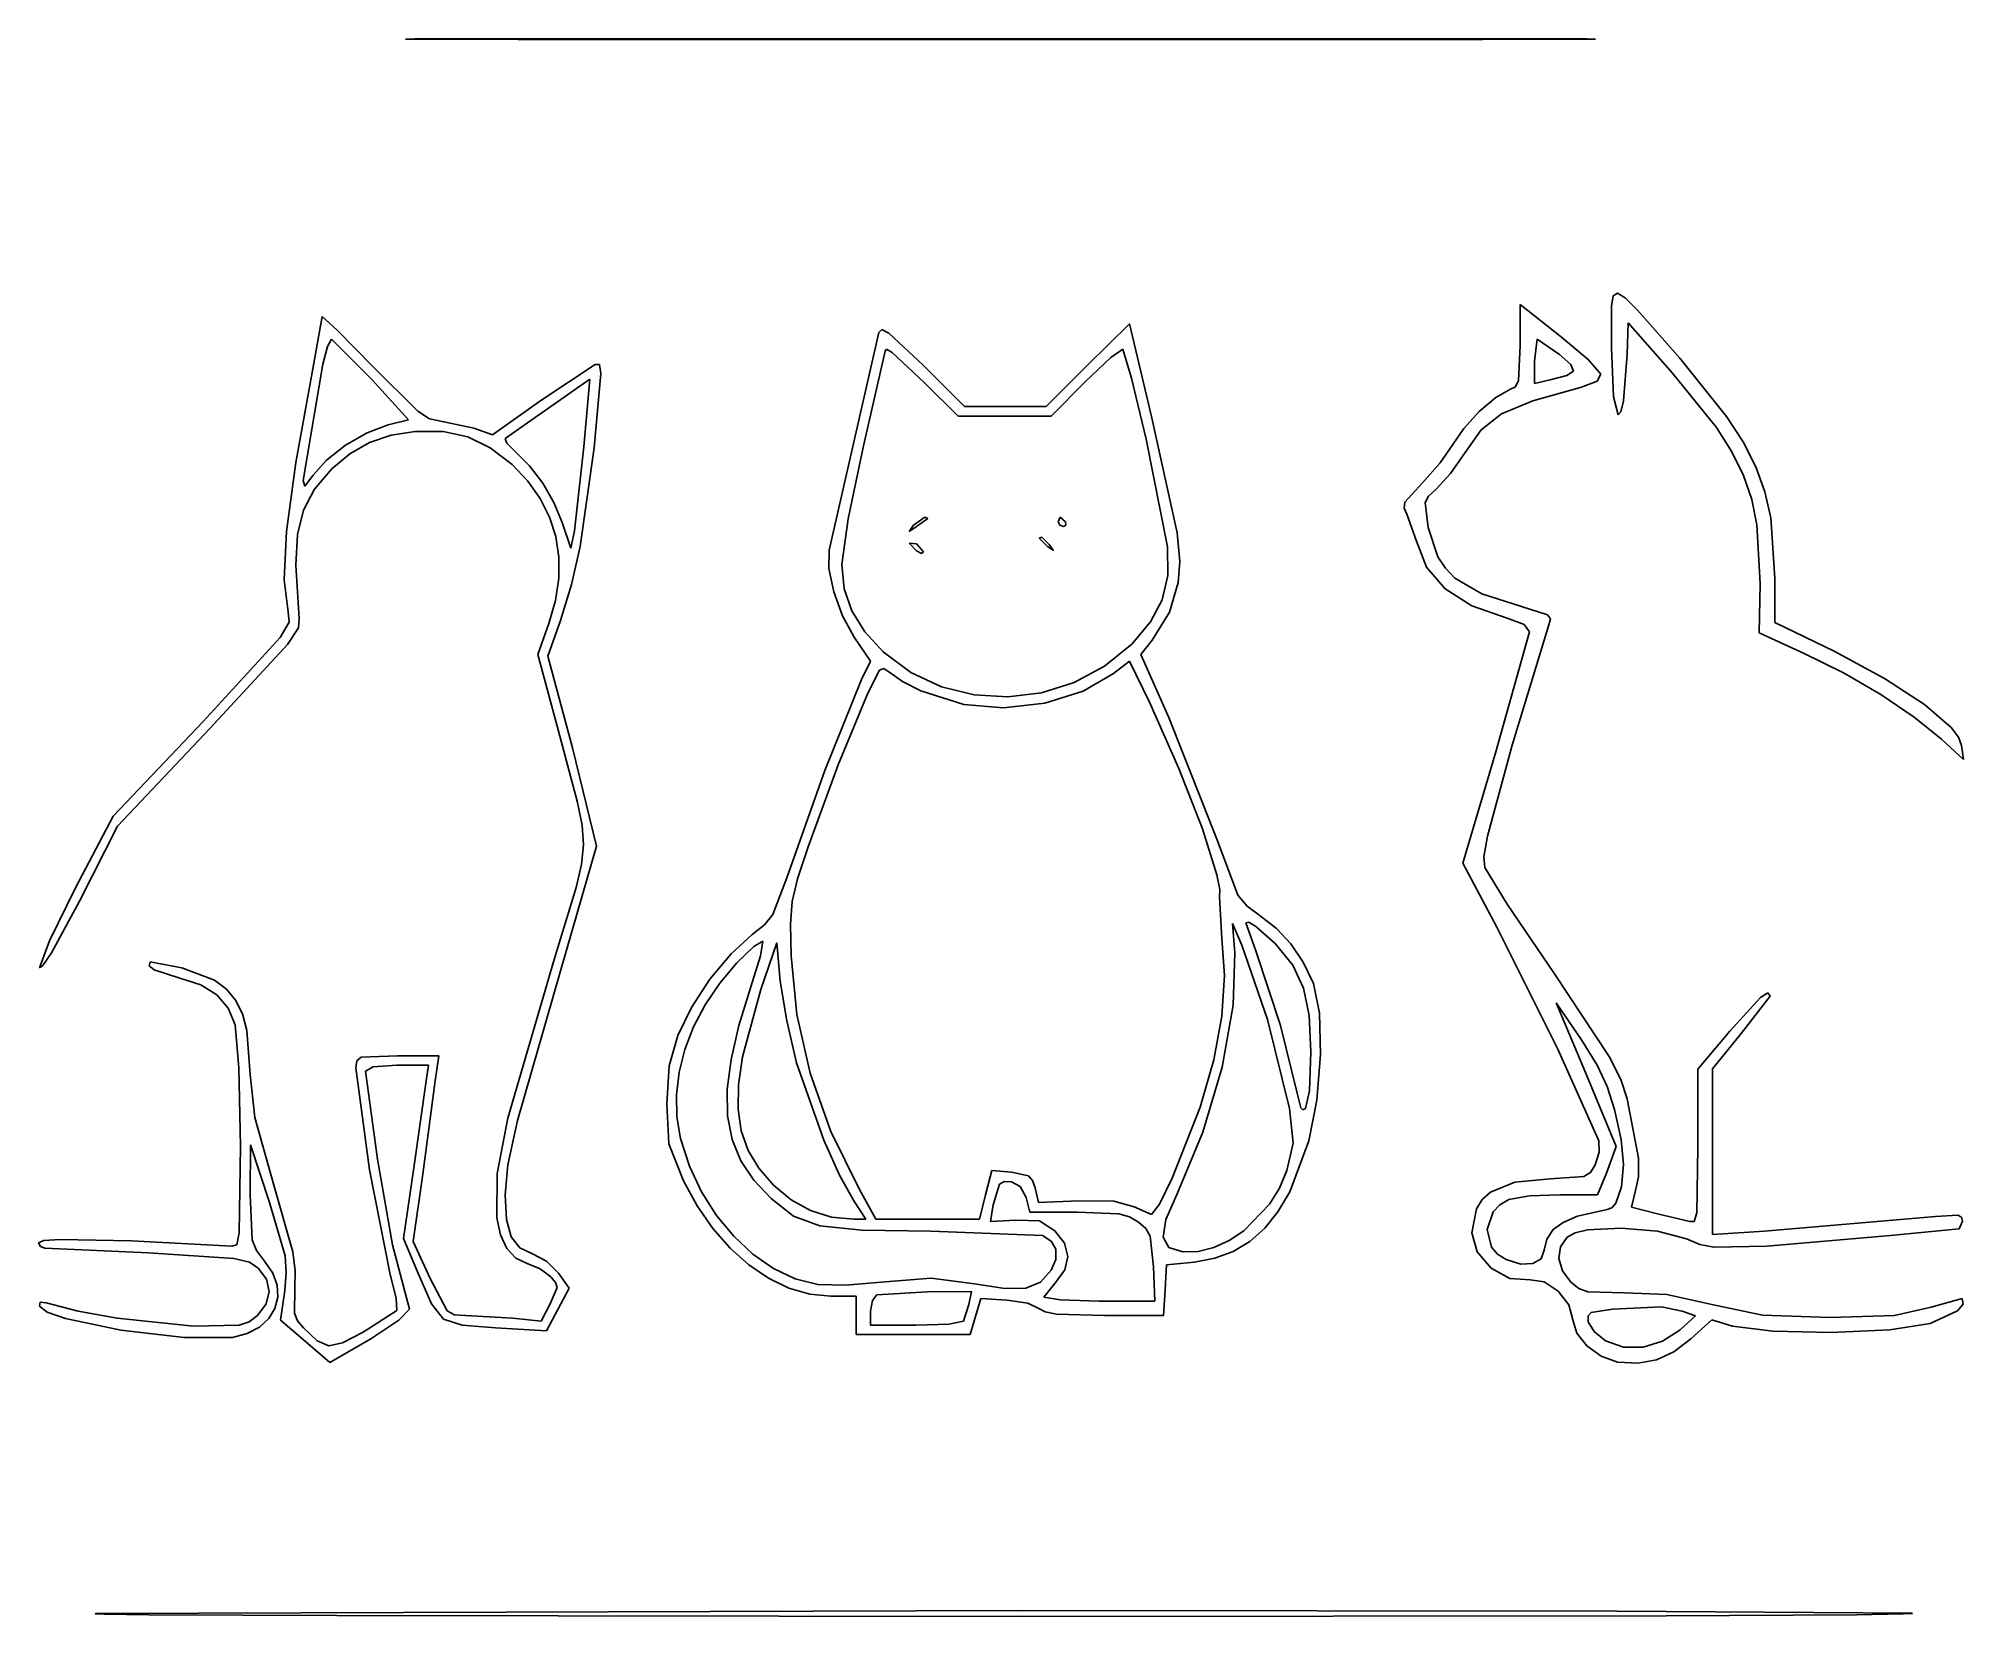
# Model space of a CAD drawing. Extents: x 0 to 106, y -66 to 21.
import ezdxf

# ---------------------------------------------------------------- set-up
doc = ezdxf.new("R2010")
doc.units = 0

msp = doc.modelspace()

# ---------------------------------------------------------------- linework, layer by layer
at = {"layer": 'Layer 1'}
for p, q in [((20.674059, 20.48057), (20.195804, 20.476197)), ((20.195804, 20.476197), (20.271081, 20.47163)), ((20.271081, 20.47163), (26.3788, 20.4522)), ((23.2369, 20.48858), (20.674059, 20.48057)), ((52.9165, 20.505117), (23.2369, 20.48858)), ((26.3788, 20.4522), (26.3789, 20.4522)), ((26.3789, 20.4522), (79.4542, 20.4522)), ((82.596111, 20.48858), (52.9165, 20.505117)), ((79.4542, 20.4522), (85.561923, 20.47163)), ((85.158949, 20.48057), (82.596111, 20.48858)), ((85.637202, 20.476197), (85.158949, 20.48057)), ((85.561923, 20.47163), (85.637202, 20.476197)), ((86.849332, 6.495353), (86.619062, 6.340531)), ((87.273079, 6.238419), (86.849332, 6.495353)), ((83.687707, 4.15384), (81.491667, 5.87363)), ((81.491667, 5.87363), (81.491667, 3.62467)), ((86.525216, 5.782632), (86.518601, 3.492336)), ((86.619062, 6.340531), (86.525216, 5.782632)), ((87.947352, 5.561045), (87.273079, 6.238419)), ((90.275681, 2.910253), (87.947352, 5.561045)), ((15.6104, 5.21219), (15.081234, 2.32824)), ((15.610429, 5.212164), (15.6104, 5.21219)), ((16.437251, 4.468025), (15.610429, 5.212164)), ((18.415009, 2.434044), (16.437251, 4.468025)), ((46.2227, 4.33906), (43.4975, -7.64654)), ((46.222709, 4.339086), (46.2227, 4.33906)), ((46.379803, 4.493292), (46.222709, 4.339086)), ((46.7651, 4.302711), (46.379803, 4.493292)), ((48.656869, 2.539926), (46.7651, 4.302711)), ((60.007479, 4.815336), (57.705609, 2.539926)), ((61.224559, -0.291114), (60.007479, 4.815336)), ((87.391724, 3.148442), (87.444641, 4.868232)), ((87.444641, 4.868232), (89.878801, 2.090112)), ((15.636856, 2.592816), (15.894824, 3.558543)), ((15.894824, 3.558543), (16.113105, 3.968646)), ((16.113105, 3.968646), (18.335605, 1.746146)), ((45.37609, -1.905133), (46.56671, 3.307157)), ((46.56671, 3.307157), (46.644845, 3.421672)), ((46.644845, 3.421672), (46.953663, 3.231089)), ((46.953663, 3.231089), (48.70983, 1.587367)), ((58.985531, 2.953313), (59.63707, 3.41303)), ((59.63707, 3.41303), (60.125722, 1.81437)), ((81.4916, 3.62469), (81.402303, 1.693235)), ((81.491667, 3.62467), (81.4916, 3.62469)), ((82.285348, 2.751564), (82.444098, 3.968644)), ((82.444098, 3.968644), (83.661178, 3.121978)), ((85.23883, 2.837542), (83.687707, 4.15384)), ((86.5186, 3.4924), (86.628981, 0.785797)), ((86.518601, 3.492336), (86.5186, 3.4924)), ((15.081234, 2.32824), (14.159742, -2.817898)), ((14.552066, -3.810094), (15.636856, 2.592816)), ((20.862405, -0.00012), (18.415009, 2.434044)), ((30.612289, 2.566333), (27.622499, 0.581963)), ((30.849587, 2.572947), (30.612289, 2.566333)), ((30.923174, 2.083467), (30.849587, 2.572947)), ((50.932279, 0.264516), (48.656869, 2.539926)), ((57.705609, 2.539926), (55.430199, 0.264516)), ((57.59978, 1.64032), (58.985531, 2.953313)), ((82.285348, 1.534484), (82.285348, 2.751564)), ((83.661178, 3.121978), (83.66118, 3.121982)), ((83.66118, 3.121982), (84.285845, 2.571732)), ((84.431779, 2.212479), (84.066736, 1.957404)), ((84.285845, 2.571732), (84.431779, 2.212479)), ((85.936667, 2.03718), (85.23883, 2.837542)), ((87.177164, 0.571651), (87.391724, 3.148442)), ((92.857845, -0.281254), (90.275681, 2.910253)), ((18.3356, 1.74615), (20.34643, -0.47635)), ((18.335605, 1.746146), (18.3356, 1.74615)), ((25.664541, -1.508213), (30.321201, 1.772617)), ((30.321201, 1.772617), (30.003701, -1.958003)), ((30.559372, -2.010957), (30.923174, 2.083467)), ((48.70978, 1.5874), (50.58832, -0.26468)), ((48.70983, 1.587367), (48.70978, 1.5874)), ((55.69478, -0.26468), (57.59978, 1.64032)), ((60.125722, 1.81437), (60.926912, -1.537983)), ((80.935976, 1.19053), (80.164965, 0.756449)), ((81.234872, 1.347625), (80.935976, 1.19053)), ((81.402303, 1.693235), (81.234872, 1.347625)), ((82.192405, 0.563368), (84.878337, 1.322806)), ((83.158472, 1.719692), (82.285348, 1.534484)), ((84.066736, 1.957404), (83.158472, 1.719692)), ((84.878337, 1.322806), (85.734925, 1.650227)), ((85.734925, 1.650227), (85.936667, 2.03718)), ((89.878801, 2.090112), (92.294362, -0.892236)), ((27.622499, 0.581963), (24.976669, -1.296577)), ((53.181239, 0.264516), (50.932279, 0.264516)), ((55.430199, 0.264516), (53.181239, 0.264516)), ((80.164965, 0.756449), (79.252568, -0.019936)), ((80.476335, -0.148939), (82.192405, 0.563368)), ((86.628981, 0.785797), (86.885709, -0.201842)), ((87.034072, -0.037873), (87.177164, 0.571651)), ((19.23518, -0.740933), (18.07308, -1.182456)), ((20.34643, -0.47635), (19.23518, -0.740933)), ((21.510633, -0.423453), (20.862405, -0.00012)), ((22.039799, -0.529286), (21.510633, -0.423453)), ((23.944799, -0.926161), (22.039799, -0.529286)), ((24.976669, -1.296577), (23.944799, -0.926161)), ((50.58832, -0.26468), (53.12832, -0.26468)), ((53.12832, -0.26468), (55.69478, -0.26468)), ((62.626852, -6.690715), (61.224559, -0.291114)), ((78.394739, -0.945151), (77.787436, -1.82572)), ((79.252568, -0.019936), (78.394739, -0.945151)), ((78.475427, -2.275524), (79.360538, -1.024957)), ((79.360538, -1.024957), (80.476335, -0.148939)), ((86.885709, -0.201842), (87.034072, -0.037873)), ((92.294362, -0.892236), (93.14418, -2.228692)), ((93.770345, -1.692218), (92.857845, -0.281254)), ((16.883698, -1.872025), (15.838183, -2.690579)), ((18.07308, -1.182456), (16.883698, -1.872025)), ((17.130109, -2.335421), (18.209937, -1.716544)), ((18.209937, -1.716544), (19.398908, -1.310987)), ((19.398908, -1.310987), (20.716866, -1.11131)), ((20.716866, -1.11131), (22.25889, -1.121232)), ((22.25889, -1.121232), (23.607436, -1.408966)), ((23.607436, -1.408966), (24.846842, -2.004277)), ((24.846842, -2.004277), (26.061446, -2.93693)), ((25.760452, -1.762874), (25.664541, -1.508213)), ((26.193707, -2.196129), (25.760452, -1.762874)), ((30.0037, -1.95801), (29.474534, -6.58821)), ((29.802004, -7.434907), (30.559372, -2.010957)), ((30.003701, -1.958003), (30.0037, -1.95801)), ((44.532735, -5.926795), (45.37609, -1.905133)), ((60.926912, -1.537983), (62.09769, -7.46137)), ((77.787436, -1.82572), (77.092907, -2.844362)), ((94.462705, -3.056056), (93.770345, -1.692218)), ((14.159742, -2.817898), (13.642565, -6.614655)), ((15.838183, -2.690579), (15.10769, -3.519053)), ((15.182118, -4.288374), (16.139576, -3.17506)), ((16.139576, -3.17506), (17.130109, -2.335421)), ((26.061446, -2.93693), (26.918344, -3.840595)), ((27.012262, -3.012618), (26.193707, -2.196129)), ((27.741518, -3.965531), (27.012262, -3.012618)), ((77.092907, -2.844362), (76.120566, -3.94238)), ((77.671756, -3.419844), (78.475427, -2.275524)), ((93.14418, -2.228692), (93.784709, -3.532282)), ((94.959107, -4.429818), (94.462705, -3.056056)), ((14.651285, -4.120979), (14.552066, -3.810094)), ((15.10769, -3.519053), (14.651285, -4.120979)), ((26.918344, -3.840595), (27.603469, -4.80348)), ((28.351711, -5.012702), (27.741518, -3.965531)), ((76.120566, -3.94238), (75.16145, -5.010632)), ((76.887927, -4.286354), (77.671756, -3.419844)), ((93.784709, -3.532282), (94.237963, -4.855716)), ((14.571924, -5.433935), (15.182118, -4.288374)), ((27.603469, -4.80348), (28.116201, -5.822797)), ((28.813077, -6.111959), (28.351711, -5.012702)), ((75.16145, -5.010632), (75.115975, -5.3302)), ((76.276079, -5.027187), (76.464181, -4.676614)), ((76.438136, -6.403014), (76.276079, -5.027187)), ((76.464181, -4.676614), (76.887927, -4.286354)), ((94.237963, -4.855716), (94.525955, -6.251705)), ((95.283738, -5.870553), (94.959107, -4.429818)), ((14.249464, -6.772973), (14.571924, -5.433935)), ((28.116201, -5.822797), (28.455921, -6.895754)), ((29.289326, -7.540709), (28.813077, -6.111959)), ((44.18547, -8.440333), (44.532735, -5.926795)), ((48.1276, -6.27072), (47.889475, -6.617985)), ((47.889475, -6.617985), (48.28635, -6.350095)), ((48.762599, -5.820929), (48.1276, -6.27072)), ((48.1276, -6.27072), (48.1276, -6.27072)), ((48.28635, -6.350095), (48.921349, -5.900304)), ((48.921349, -5.900304), (48.762599, -5.820929)), ((56.197433, -5.820927), (56.0916, -6.08551)), ((56.0916, -6.08551), (56.17759, -6.267411)), ((56.0916, -6.08551), (56.0916, -6.08551)), ((56.17759, -6.267411), (56.382641, -6.350093)), ((56.488474, -6.08551), (56.197433, -5.820927)), ((56.382641, -6.350093), (56.514933, -6.267411)), ((56.514933, -6.267411), (56.488474, -6.08551)), ((75.115975, -5.3302), (75.2739, -5.66217)), ((75.2739, -5.66217), (75.803066, -7.14383)), ((94.525955, -6.251705), (94.694211, -9.472188)), ((95.514421, -9.181147), (95.283738, -5.870553)), ((13.642565, -6.614655), (13.50738, -9.280314)), ((14.155206, -8.46672), (14.249464, -6.772973)), ((28.455921, -6.895754), (28.622008, -8.01956)), ((29.474534, -6.58821), (29.289326, -7.540709)), ((47.8895, -7.24967), (48.286374, -7.673003)), ((48.286374, -7.302587), (47.8895, -7.24967)), ((47.8895, -7.24967), (47.8895, -7.24967)), ((48.683249, -7.72592), (48.286374, -7.302587)), ((55.182128, -6.918944), (55.0333, -6.98509)), ((55.0333, -6.98509), (55.509549, -7.434881)), ((55.0333, -6.98509), (55.0333, -6.98509)), ((55.588924, -7.329048), (55.182128, -6.918944)), ((55.827048, -7.669699), (55.588924, -7.329048)), ((62.779814, -8.26457), (62.626852, -6.690715)), ((75.803066, -7.14383), (76.353317, -8.586635)), ((76.979706, -8.007462), (76.438136, -6.403014)), ((14.340414, -11.40359), (14.155206, -8.46672)), ((28.622008, -8.01956), (28.613843, -9.191425)), ((29.32038, -9.526767), (29.802004, -7.434907)), ((43.4975, -7.64654), (43.47807, -8.658983)), ((44.321482, -9.765314), (44.18547, -8.440333)), ((48.286374, -7.673003), (48.574108, -7.828445)), ((48.574108, -7.828445), (48.683249, -7.72592)), ((55.509549, -7.434881), (55.827048, -7.669699)), ((62.09769, -7.46137), (62.111746, -9.033157)), ((62.679769, -9.419224), (62.779814, -8.26457)), ((77.387846, -8.638688), (76.979706, -8.007462)), ((13.50738, -9.280314), (13.731864, -11.03316)), ((28.613843, -9.191425), (28.430806, -10.408559)), ((28.707292, -11.509487), (29.32038, -9.526767)), ((43.47807, -8.658983), (43.738932, -9.931875)), ((62.111746, -9.033157), (61.813264, -10.371781)), ((62.203517, -11.046414), (62.679769, -9.419224)), ((76.353317, -8.586635), (77.367415, -9.776431)), ((77.913187, -9.177828), (77.387846, -8.638688)), ((79.392371, -10.045577), (77.913187, -9.177828)), ((94.694211, -9.472188), (94.641294, -12.197388)), ((95.514421, -11.615307), (95.514421, -9.181147)), ((28.430806, -10.408559), (28.072276, -11.66817)), ((43.738932, -9.931875), (44.223036, -11.259337)), ((44.737785, -10.983634), (44.321482, -9.765314)), ((61.813264, -10.371781), (61.167517, -11.591345)), ((77.367415, -9.776431), (78.842878, -10.708259)), ((81.571046, -10.742174), (79.392371, -10.045577)), ((13.781473, -11.603667), (13.295302, -12.442064)), ((13.731864, -11.03316), (13.781473, -11.603667)), ((14.301135, -11.922006), (14.340414, -11.40359)), ((28.019376, -13.467397), (28.707292, -11.509487)), ((44.223036, -11.259337), (44.87333, -12.43549)), ((45.446783, -12.127542), (44.737785, -10.983634)), ((61.167517, -11.591345), (60.13978, -12.80595)), ((61.251019, -12.594224), (62.203517, -11.046414)), ((78.842878, -10.708259), (80.777226, -11.37716)), ((80.777226, -11.37716), (81.716496, -11.740962)), ((83.009713, -11.195276), (81.571046, -10.742174)), ((83.159781, -11.423066), (83.009713, -11.195276)), ((83.079166, -11.747594), (83.159781, -11.423066)), ((98.768791, -13.202807), (95.514421, -11.615307)), ((13.295302, -12.442064), (9.048744, -17.06565)), ((13.688871, -12.832336), (14.301135, -11.922006)), ((28.072276, -11.66817), (27.463735, -13.38796)), ((44.87333, -12.43549), (45.772912, -13.7584)), ((46.46088, -13.229283), (45.446783, -12.127542)), ((60.642478, -13.387973), (61.251019, -12.594224)), ((82.020766, -12.144451), (80.168686, -18.732571)), ((81.068336, -18.362164), (83.079166, -11.747594)), ((81.716496, -11.740962), (82.020766, -12.144451)), ((94.641294, -12.197388), (97.128374, -13.335098)), ((9.445624, -17.43608), (13.688871, -12.832336)), ((27.463735, -13.38796), (28.522065, -17.33025)), ((29.368746, -18.520937), (28.019376, -13.467397)), ((45.772912, -13.7584), (45.270204, -14.76382)), ((47.98191, -14.36575), (46.46088, -13.229283)), ((60.13978, -12.80595), (58.636101, -14.030886)), ((59.134298, -14.419844), (60.007422, -13.758387)), ((60.007422, -13.758387), (61.118672, -16.007347)), ((62.177058, -16.854013), (60.642478, -13.387973)), ((97.128374, -13.335098), (99.281417, -14.394672)), ((101.546085, -14.697705), (98.768791, -13.202807)), ((45.270204, -14.76382), (43.24945, -19.767745)), ((45.614108, -15.504644), (46.265644, -14.237951)), ((46.265644, -14.237951), (46.495915, -14.16147)), ((46.495915, -14.16147), (46.778278, -14.340474)), ((46.778278, -14.340474), (47.531099, -14.874601)), ((49.669754, -15.157432), (47.98191, -14.36575)), ((58.636101, -14.030886), (56.960651, -14.925921)), ((57.461638, -15.402936), (59.134298, -14.419844)), ((99.281417, -14.394672), (101.335244, -15.580748)), ((103.742951, -16.133068), (101.546085, -14.697705)), ((43.983615, -19.460163), (45.614108, -15.504644)), ((47.531099, -14.874601), (48.534448, -15.378963)), ((48.534448, -15.378963), (50.905768, -16.139634)), ((51.467981, -15.606809), (49.669754, -15.157432)), ((53.32016, -15.716363), (51.467981, -15.606809)), ((55.16986, -15.488573), (53.32016, -15.716363)), ((56.960651, -14.925921), (55.16986, -15.488573)), ((55.357375, -16.053644), (57.461638, -15.402936)), ((101.335244, -15.580748), (103.170791, -16.821394)), ((50.905768, -16.139634), (53.084442, -16.317401)), ((53.084442, -16.317401), (55.357375, -16.053644)), ((61.118672, -16.007347), (61.11868, -16.0074)), ((61.11868, -16.0074), (62.726433, -19.646245)), ((64.849348, -23.627333), (62.177058, -16.854013)), ((103.170791, -16.821394), (104.668994, -18.044678)), ((105.2056, -17.399759), (103.742951, -16.133068)), ((9.048744, -17.06565), (4.101044, -22.27794)), ((4.339174, -22.83357), (9.445624, -17.43608)), ((28.522065, -17.33025), (29.62463, -21.452372)), ((105.613533, -17.935746), (105.2056, -17.399759)), ((105.780241, -18.388637), (105.613533, -17.935746)), ((30.691666, -23.918427), (29.368746, -18.520937)), ((80.168686, -18.732571), (78.343066, -24.870901)), ((79.699122, -23.372708), (81.068336, -18.362164)), ((104.668994, -18.044678), (105.886074, -19.155928)), ((105.886074, -19.155928), (105.780241, -18.388637)), ((43.24945, -19.767745), (41.169164, -25.66462)), ((42.333278, -23.971304), (43.983615, -19.460163)), ((62.726433, -19.646245), (64.019169, -22.972551)), ((29.62463, -21.452372), (29.897326, -22.764798)), ((4.101044, -22.27794), (2.037294, -26.22023)), ((2.248964, -26.96106), (4.339174, -22.83357)), ((29.897326, -22.764798), (29.980576, -23.855532)), ((64.019169, -22.972551), (64.820772, -25.495182)), ((29.077706, -29.527587), (30.691666, -23.918427)), ((29.980576, -23.855532), (29.871591, -24.932625)), ((41.749542, -25.727891), (42.333278, -23.971304)), ((65.977134, -26.613809), (64.849348, -23.627333)), ((79.505646, -24.519924), (79.699122, -23.372708)), ((29.871591, -24.932625), (29.56758, -26.204126)), ((78.343066, -24.870901), (80.221606, -28.389851)), ((79.560216, -25.109034), (79.505646, -24.519924)), ((80.783911, -27.109938), (79.560216, -25.109034)), ((2.037294, -26.22023), (0.598623, -29.140564)), ((29.56758, -26.204126), (28.363315, -30.16255)), ((41.169164, -25.66462), (40.385337, -27.691987)), ((41.45354, -26.97102), (41.749542, -25.727891)), ((64.820772, -25.495182), (64.982364, -26.301638)), ((64.982364, -26.301638), (64.95513, -26.723)), ((0.714382, -29.788794), (2.248964, -26.96106)), ((41.365897, -28.209186), (41.45354, -26.97102)), ((64.95513, -26.723), (65.087421, -28.99841)), ((66.475295, -27.232685), (65.977134, -26.613809)), ((67.204138, -27.754823), (66.475295, -27.232685)), ((83.396666, -30.956314), (80.783911, -27.109938)), ((39.930171, -28.250506), (39.264164, -28.7867)), ((40.385337, -27.691987), (39.930171, -28.250506)), ((41.407238, -29.950884), (41.365897, -28.209186)), ((65.801807, -29.79222), (65.669516, -28.17826)), ((65.669516, -28.17826), (66.198682, -29.36888)), ((66.410344, -28.151794), (66.569507, -28.11376)), ((66.965968, -29.686374), (66.410344, -28.151794)), ((66.569507, -28.11376), (66.969276, -28.343617)), ((66.969276, -28.343617), (68.024304, -29.289504)), ((68.102067, -28.449355), (67.204138, -27.754823)), ((68.890854, -29.302635), (68.102067, -28.449355)), ((80.221606, -28.389851), (83.571886, -35.087124)), ((0.598623, -29.140564), (0.052924, -30.61231)), ((26.339273, -39.012881), (29.077706, -29.527587)), ((39.264164, -28.7867), (38.095039, -29.844619)), ((38.417486, -30.347884), (39.350143, -29.444994)), ((39.350143, -29.444994), (39.846236, -29.157264)), ((39.846236, -29.157264), (39.713945, -29.957627)), ((39.740391, -31.80307), (40.613515, -29.23661)), ((40.613515, -29.23661), (40.798723, -31.35327)), ((65.087421, -28.99841), (65.236249, -31.048513)), ((66.198682, -29.36888), (67.600972, -33.46992)), ((68.0243, -29.2895), (68.988787, -30.480121)), ((68.024304, -29.289504), (68.0243, -29.2895)), ((69.570501, -30.314665), (68.890854, -29.302635)), ((0.052924, -30.61231), (0.247227, -30.499448)), ((0.247227, -30.499448), (0.714382, -29.788794)), ((6.138345, -30.294863), (6.085842, -30.506116)), ((6.085842, -30.506116), (6.353318, -30.734732)), ((7.884595, -30.612363), (6.138345, -30.294863)), ((9.688307, -31.299449), (7.884595, -30.612363)), ((28.363315, -30.16255), (25.823315, -38.89379)), ((38.095039, -29.844619), (36.935833, -31.2374)), ((37.469483, -31.471482), (38.417486, -30.347884)), ((39.713945, -29.957627), (39.184779, -31.670804)), ((41.718536, -33.180052), (41.407238, -29.950884)), ((65.722432, -32.674517), (65.801807, -29.79222)), ((68.312032, -33.79072), (66.965968, -29.686374)), ((68.988787, -30.480121), (69.588645, -31.730275)), ((70.141008, -31.485443), (69.570501, -30.314665)), ((6.353318, -30.734732), (7.778755, -31.194445)), ((7.778755, -31.194445), (8.927624, -31.558246)), ((8.927624, -31.558246), (9.806122, -32.100641)), ((10.340722, -31.78717), (9.688307, -31.299449)), ((36.935833, -31.2374), (35.915533, -32.793891)), ((36.672479, -32.649342), (37.469483, -31.471482)), ((39.184767, -31.67075), (38.530389, -33.78793)), ((39.184779, -31.670804), (39.184767, -31.67075)), ((40.798723, -31.35327), (41.159217, -33.542698)), ((65.236249, -31.048513), (65.087421, -33.27473)), ((69.588645, -31.730275), (69.895808, -33.248322)), ((70.460574, -33.105185), (70.141008, -31.485443)), ((86.396373, -35.49722), (83.396666, -30.956314)), ((9.806122, -32.100641), (10.431612, -32.831553)), ((10.844618, -32.398294), (10.340722, -31.78717)), ((11.213329, -33.153286), (10.844618, -32.398294)), ((35.915533, -32.793891), (35.163124, -34.34294)), ((36.031124, -33.866269), (36.672479, -32.649342)), ((38.716783, -35.524578), (39.740391, -31.80307)), ((65.107276, -36.082674), (65.722432, -32.674517)), ((85.089925, -36.380281), (83.475965, -32.543831)), ((83.475965, -32.543831), (84.878255, -34.581121)), ((94.714211, -32.256076), (93.027492, -34.104853)), ((93.662492, -34.237143), (95.249992, -32.173393)), ((95.118527, -32.002654), (94.714211, -32.256076)), ((95.249992, -32.173393), (95.118527, -32.002654)), ((10.431612, -32.831553), (10.821455, -33.760905)), ((10.821455, -33.760905), (11.026506, -36.112387)), ((11.460187, -34.072608), (11.213329, -33.153286)), ((35.550069, -35.10707), (36.031124, -33.866269)), ((38.530389, -33.78793), (38.097082, -35.655204)), ((41.159217, -33.542698), (41.698305, -35.85118)), ((42.449033, -36.416654), (41.718536, -33.180052)), ((65.087421, -33.27473), (64.640939, -35.684502)), ((67.600967, -33.46991), (68.818047, -38.3647)), ((67.600972, -33.46992), (67.600967, -33.46991)), ((69.241378, -37.518034), (68.312032, -33.79072)), ((69.895808, -33.248322), (69.98221, -35.24262)), ((70.514731, -35.394654), (70.460574, -33.105185)), ((11.641675, -36.486103), (11.460187, -34.072608)), ((35.163124, -34.34294), (34.690182, -36.013122)), ((84.878255, -34.581121), (84.87826, -34.581118)), ((84.87826, -34.581118), (85.726992, -35.976378)), ((93.027492, -34.104853), (91.281242, -36.195063)), ((92.074992, -36.168603), (93.662492, -34.237143)), ((17.501781, -35.733263), (17.462508, -36.115668)), ((17.756853, -35.536893), (17.501781, -35.733263)), ((19.737918, -35.454211), (17.756853, -35.536893)), ((18.405085, -36.062783), (19.711464, -35.983408)), ((19.711464, -35.983408), (21.457714, -35.983408)), ((22.013328, -35.454211), (19.737918, -35.454211)), ((21.457714, -35.983408), (21.325422, -36.830074)), ((21.82812, -36.830041), (22.013328, -35.454211)), ((35.233964, -36.356554), (35.550069, -35.10707)), ((38.097082, -35.655204), (37.887638, -37.302958)), ((38.497674, -37.052023), (38.716783, -35.524578)), ((41.698305, -35.85118), (41.698307, -35.85116)), ((41.698307, -35.85116), (43.193201, -40.104334)), ((64.640939, -35.684502), (63.896801, -38.28527)), ((69.98221, -35.24262), (69.906142, -37.379128)), ((70.31588, -37.892482), (70.514731, -35.394654)), ((83.571886, -35.087124), (85.830766, -40.137351)), ((85.726992, -35.976378), (86.29047, -37.150878)), ((87.039227, -36.764325), (86.396373, -35.49722)), ((11.026506, -36.112387), (11.112496, -40.428395)), ((11.893031, -38.854123), (11.641675, -36.486103)), ((17.462508, -36.115668), (18.213261, -41.72483)), ((17.991674, -36.300908), (18.405085, -36.062783)), ((18.653132, -41.142778), (17.991674, -36.300908)), ((21.325422, -36.830074), (20.637506, -41.619024)), ((21.140204, -41.962951), (21.82812, -36.830041)), ((34.690182, -36.013122), (34.554583, -38.10002)), ((35.087462, -37.599526), (35.233964, -36.356554)), ((38.477004, -38.397775), (38.497674, -37.052023)), ((43.591288, -39.628446), (42.449033, -36.416654)), ((64.045636, -39.659504), (65.107276, -36.082674)), ((86.783255, -40.454861), (85.089925, -36.380281)), ((87.391866, -37.835474), (87.039227, -36.764325)), ((91.281242, -36.195063), (91.281242, -40.481303)), ((92.074992, -40.719433), (92.074992, -36.168603)), ((34.554583, -38.10002), (34.68026, -40.305984)), ((35.115212, -38.820794), (35.087462, -37.599526)), ((37.887638, -37.302958), (37.904846, -38.761579)), ((69.426586, -38.32832), (69.241378, -37.518034)), ((69.906142, -37.379128), (69.691169, -38.3647)), ((69.876425, -40.137303), (70.31588, -37.892482)), ((86.29047, -37.150878), (86.690238, -38.409715)), ((88.003714, -41.093155), (87.391866, -37.835474)), ((12.938135, -42.571513), (11.893031, -38.854123)), ((25.823315, -38.89379), (25.225938, -41.93939)), ((25.810934, -41.46358), (26.339273, -39.012881)), ((35.321866, -40.005164), (35.115212, -38.820794)), ((37.904846, -38.761579), (38.151497, -40.061452)), ((38.657251, -39.59222), (38.477004, -38.397775)), ((63.896801, -38.28527), (62.362219, -42.197792)), ((68.818047, -38.3647), (69.006562, -40.259776)), ((69.546475, -38.437047), (69.426586, -38.32832)), ((69.691169, -38.3647), (69.546475, -38.437047)), ((86.690238, -38.409715), (87.04784, -40.057988)), ((35.813001, -41.521709), (35.321866, -40.005164)), ((38.151497, -40.061452), (38.630382, -41.232965)), ((39.040897, -40.665744), (38.657251, -39.59222)), ((43.193201, -40.104334), (44.057231, -42.020079)), ((45.137858, -42.783184), (43.591288, -39.628446)), ((62.626807, -43.04782), (64.045636, -39.659504)), ((68.82181, -42.938987), (69.876425, -40.137303)), ((85.830766, -40.137351), (85.853917, -40.769044)), ((87.04784, -40.057988), (87.1884, -41.431751)), ((11.112496, -40.428395), (11.043043, -45.194196)), ((11.641693, -43.100678), (11.668151, -40.349018)), ((11.668151, -40.349018), (12.700021, -43.524018)), ((19.466728, -45.855663), (18.653132, -41.142778)), ((34.68026, -40.305984), (35.480623, -42.33335)), ((38.630382, -41.232965), (39.344292, -42.306502)), ((39.630422, -41.648732), (39.040897, -40.665744)), ((69.006562, -40.259776), (68.659297, -41.77782)), ((85.853917, -40.769044), (85.6191, -41.460271)), ((86.254089, -41.910071), (86.783255, -40.454861)), ((88.013223, -42.11056), (88.003714, -41.093155)), ((91.281242, -40.481303), (91.215096, -44.089551)), ((92.074992, -45.296723), (92.074992, -40.719433)), ((18.213261, -41.72483), (19.341048, -47.492768)), ((20.637506, -41.619024), (20.081882, -45.508394)), ((20.611038, -45.667111), (21.140204, -41.962951)), ((25.225938, -41.93939), (25.211468, -44.367354)), ((25.664586, -43.100687), (25.810934, -41.46358)), ((35.480623, -42.33335), (36.234374, -43.715279)), ((36.477766, -42.939966), (35.813001, -41.521709)), ((39.344292, -42.306502), (40.296017, -43.31245)), ((40.428307, -42.57157), (39.630422, -41.648732)), ((44.057231, -42.020079), (44.846847, -43.44469)), ((52.440354, -41.777764), (52.096396, -43.100684)), ((53.525144, -41.857139), (52.440354, -41.777764)), ((54.461109, -42.065498), (53.525144, -41.857139)), ((54.674843, -42.314785), (54.461109, -42.065498)), ((54.821604, -42.730263), (54.674843, -42.314785)), ((62.362219, -42.197792), (61.656939, -43.624472)), ((68.659297, -41.77782), (68.254206, -42.738277)), ((83.15848, -42.227562), (81.21214, -42.415251)), ((85.003945, -42.101885), (83.15848, -42.227562)), ((85.361132, -41.877816), (85.003945, -42.101885)), ((85.6191, -41.460271), (85.361132, -41.877816)), ((85.751381, -43.100691), (86.254089, -41.910071)), ((87.1884, -41.431751), (87.080913, -42.67405)), ((87.841657, -42.862554), (88.013223, -42.11056)), ((11.750833, -45.59107), (11.641693, -43.100678)), ((13.986549, -46.245909), (12.938135, -42.571513)), ((25.743961, -44.472383), (25.664586, -43.100687)), ((37.29384, -44.236061), (36.477766, -42.939966)), ((40.296017, -43.31245), (41.527156, -44.281897)), ((41.405198, -43.389711), (40.428307, -42.57157)), ((42.468906, -43.977168), (41.405198, -43.389711)), ((46.063898, -44.450054), (45.137858, -42.783184)), ((52.096396, -43.100684), (51.752438, -44.450054)), ((52.519745, -43.656352), (52.863704, -42.525261)), ((52.863704, -42.525261), (53.1225, -42.36899)), ((53.1225, -42.36899), (53.525165, -42.386352)), ((53.525165, -42.386352), (54.001415, -42.654242)), ((54.001415, -42.654242), (54.318914, -43.259476)), ((54.318914, -43.259476), (54.318907, -43.25948)), ((54.318907, -43.25948), (54.530573, -44.053229)), ((55.006812, -43.524012), (54.821604, -42.730263)), ((62.017853, -44.467057), (62.626807, -43.04782)), ((68.254206, -42.738277), (67.710518, -43.62246)), ((68.179317, -44.039848), (68.82181, -42.938987)), ((79.415045, -43.364959), (79.095479, -43.872111)), ((79.871036, -42.955165), (79.415045, -43.364959)), ((81.21214, -42.415251), (79.871036, -42.955165)), ((80.383548, -43.649548), (80.883051, -43.365274)), ((80.883051, -43.365274), (82.01745, -43.163529)), ((82.01745, -43.163529), (83.687631, -43.100691)), ((83.687631, -43.100691), (85.751381, -43.100691)), ((87.080913, -42.67405), (86.765067, -43.574046)), ((87.629991, -43.788594), (87.841657, -42.862554)), ((12.700021, -43.524018), (13.559915, -46.470812)), ((25.211468, -44.367354), (25.418948, -45.31174)), ((36.234374, -43.715279), (37.095406, -44.955201)), ((38.238897, -45.386118), (37.29384, -44.236061)), ((41.527156, -44.281897), (42.981536, -44.817265)), ((43.616949, -44.331461), (42.468906, -43.977168)), ((44.846847, -44.45011), (43.616949, -44.331461)), ((44.846847, -43.44469), (45.508305, -44.45011)), ((45.508305, -44.45011), (44.846847, -44.45011)), ((48.921398, -44.450054), (46.063898, -44.450054)), ((51.752438, -44.450054), (48.921398, -44.450054)), ((52.360995, -44.582392), (52.519745, -43.656352)), ((54.530573, -44.053229), (57.149943, -44.053229)), ((57.229312, -43.444637), (55.006812, -43.524012)), ((57.149943, -44.053229), (59.415437, -44.152448)), ((59.147535, -43.454559), (57.229312, -43.444637)), ((60.272012, -43.762137), (59.147535, -43.454559)), ((59.415437, -44.152448), (60.018602, -44.321119)), ((60.018602, -44.321119), (60.510143, -44.608853)), ((61.224511, -44.18547), (60.272012, -43.762137)), ((61.656939, -43.624472), (61.224511, -44.18547)), ((61.862824, -45.43237), (62.017853, -44.467057)), ((67.710518, -43.62246), (66.307814, -45.085107)), ((67.452179, -44.949404), (68.179317, -44.039848)), ((79.095479, -43.872111), (78.84578, -45.190892)), ((79.692427, -45.009), (80.017369, -44.042031)), ((80.017369, -44.042031), (80.383548, -43.649548)), ((84.659979, -44.274778), (83.869537, -44.62411)), ((86.280549, -43.920898), (84.659979, -44.274778)), ((86.541411, -43.829793), (86.280549, -43.920898)), ((86.765067, -43.574046), (86.541411, -43.829793)), ((89.058741, -44.15901), (87.629991, -43.788594)), ((90.831451, -44.582343), (89.058741, -44.15901)), ((91.215096, -44.089551), (91.080324, -44.577791)), ((104.351642, -44.291308), (94.932492, -45.111515)), ((105.56872, -44.225162), (104.351642, -44.291308)), ((105.780386, -44.335956), (105.56872, -44.225162)), ((105.833302, -44.555891), (105.780386, -44.335956)), ((11.043043, -45.194196), (10.900416, -45.864337)), ((20.081882, -45.508394), (20.902089, -47.466304)), ((25.418948, -45.31174), (25.767504, -46.056138)), ((26.001928, -45.422402), (25.743961, -44.472383)), ((26.468254, -46.025155), (26.001928, -45.422402)), ((37.095406, -44.955201), (38.046975, -46.040094)), ((39.290614, -46.366263), (38.238897, -45.386118)), ((42.981536, -44.817265), (45.289196, -45.050015)), ((45.289196, -45.050015), (49.080177, -45.11161)), ((49.080177, -45.11161), (55.218507, -45.349735)), ((53.763285, -44.503017), (52.360995, -44.582392)), ((55.053126, -44.546012), (53.763285, -44.503017)), ((55.906405, -45.0851), (55.053126, -44.546012)), ((55.218507, -45.349735), (55.702198, -45.647391)), ((56.431851, -45.765576), (55.906405, -45.0851)), ((60.510143, -44.608853), (60.917353, -44.959839)), ((60.917353, -44.959839), (61.148449, -45.372836)), ((61.148449, -45.372836), (61.33035, -47.069473)), ((62.169163, -46.005771), (61.862824, -45.43237)), ((66.307814, -45.085107), (65.499027, -45.625125)), ((66.634504, -45.674165), (67.452179, -44.949404)), ((78.84578, -45.190892), (79.141369, -46.250878)), ((79.92311, -45.980928), (79.692427, -45.009)), ((83.317219, -45.005688), (82.966646, -45.544776)), ((83.869537, -44.62411), (83.317219, -45.005688)), ((83.712091, -45.966449), (84.084574, -45.429015)), ((84.084574, -45.429015), (84.521704, -45.198073)), ((84.521704, -45.198073), (85.210292, -45.039995)), ((85.210292, -45.039995), (87.057826, -44.936229)), ((87.057826, -44.936229), (89.059148, -45.105314)), ((89.059148, -45.105314), (90.646234, -45.534848)), ((91.080324, -44.577791), (90.831451, -44.582343)), ((94.932492, -45.111515), (92.074992, -45.296723)), ((95.064774, -45.931723), (101.864554, -45.34964)), ((101.864554, -45.34964), (105.648094, -44.979224)), ((105.648094, -44.979224), (105.833302, -44.555891)), ((0.284442, -45.62208), (0.000017, -45.746517)), ((0.000017, -45.746517), (0.102543, -45.951569)), ((0.102543, -45.951569), (0.343975, -46.037558)), ((1.184023, -45.564616), (0.284442, -45.62208)), ((0.343975, -46.037558), (6.058965, -46.302141)), ((5.106467, -45.640684), (1.184023, -45.564616)), ((10.636247, -45.931725), (5.106467, -45.640684)), ((6.058965, -46.302141), (10.742085, -46.606411)), ((10.900416, -45.864337), (10.636247, -45.931725)), ((11.987718, -46.1777), (11.750833, -45.59107)), ((12.435442, -46.751928), (11.987718, -46.1777)), ((13.559915, -46.470812), (13.630195, -47.374942)), ((14.125042, -47.29308), (13.986549, -46.245909)), ((20.399382, -49.397768), (19.466728, -45.855663)), ((21.537079, -47.704401), (20.611038, -45.667111)), ((25.767504, -46.056138), (26.255587, -46.585355)), ((26.255587, -46.585355), (26.881645, -46.8842)), ((27.172706, -46.355057), (26.468254, -46.025155)), ((27.946613, -46.755237), (27.172706, -46.355057)), ((38.046975, -46.040094), (39.072338, -46.956936)), ((40.426667, -47.152623), (39.290614, -46.366263)), ((55.702198, -45.647391), (55.952726, -46.103797)), ((55.952726, -46.103797), (55.955207, -46.659422)), ((56.617472, -46.500621), (56.431851, -45.765576)), ((56.460789, -47.235666), (56.617472, -46.500621)), ((62.944307, -46.24927), (62.169163, -46.005771)), ((63.792159, -46.22643), (62.944307, -46.24927)), ((64.652104, -46.011974), (63.792159, -46.22643)), ((65.499027, -45.625125), (64.652104, -46.011974)), ((64.703978, -46.595348), (65.720401, -46.220643)), ((65.720401, -46.220643), (66.634504, -45.674165)), ((79.141369, -46.250878), (79.900805, -47.142191)), ((80.251461, -46.379611), (79.92311, -45.980928)), ((80.724301, -46.672564), (80.251461, -46.379611)), ((82.814511, -46.143398), (82.651627, -46.631636)), ((82.966646, -45.544776), (82.814511, -46.143398)), ((83.624861, -46.613023), (83.712091, -45.966449)), ((90.646234, -45.534848), (91.388721, -45.842426)), ((91.388721, -45.842426), (92.160974, -45.991254)), ((92.160974, -45.991254), (95.064774, -45.931723)), ((10.742085, -46.606411), (11.610246, -46.815597)), ((11.610246, -46.815597), (12.091455, -47.148807)), ((12.091455, -47.148807), (12.537112, -47.754867)), ((12.889935, -47.411267), (12.435442, -46.751928)), ((13.129558, -48.082698), (12.889935, -47.411267)), ((13.630195, -47.374942), (13.546687, -48.365888)), ((14.102305, -48.233593), (14.125042, -47.29308)), ((19.341048, -47.492768), (19.665162, -48.792531)), ((20.902089, -47.466304), (21.619356, -49.105066)), ((26.881645, -46.8842), (27.599325, -47.185163)), ((27.599325, -47.185163), (28.178105, -47.625032)), ((28.601456, -47.413387), (27.946613, -46.755237)), ((28.178105, -47.625032), (28.445582, -47.938397)), ((29.183539, -48.233594), (28.601456, -47.413387)), ((39.072338, -46.956936), (40.154752, -47.692704)), ((41.624733, -47.721321), (40.426667, -47.152623)), ((55.694756, -47.254735), (55.108126, -47.913713)), ((55.955207, -46.659422), (55.694756, -47.254735)), ((55.959322, -47.91614), (56.460789, -47.235666)), ((61.33035, -47.069473), (61.409725, -48.948013)), ((61.96539, -48.339373), (62.044765, -46.963543)), ((62.044765, -46.963543), (63.579345, -46.804793)), ((63.579345, -46.804793), (64.703978, -46.595348)), ((79.900805, -47.142191), (80.933091, -47.706081)), ((81.542031, -46.913581), (80.724301, -46.672564)), ((82.20597, -46.894151), (81.542031, -46.913581)), ((82.651627, -46.631636), (82.20597, -46.894151)), ((83.820404, -47.289364), (83.624861, -46.613023)), ((84.29624, -47.916095), (83.820404, -47.289364)), ((12.680152, -48.425418), (12.515614, -49.105891)), ((12.537112, -47.754867), (12.680152, -48.425418)), ((13.165162, -48.741107), (13.129558, -48.082698)), ((13.546687, -48.365888), (13.308562, -50.006298)), ((14.082461, -49.619347), (14.102305, -48.233593)), ((22.476347, -49.48703), (21.537079, -47.704401)), ((28.531984, -48.207114), (28.151647, -49.106692)), ((28.445582, -47.938397), (28.531984, -48.207114)), ((28.574998, -49.424214), (29.183539, -48.233594)), ((40.154752, -47.692704), (41.277472, -48.234376)), ((41.277472, -48.234376), (42.423757, -48.568929)), ((42.862486, -48.048484), (41.624733, -47.721321)), ((42.423757, -48.568929), (43.576863, -48.68334)), ((44.406987, -48.078249), (42.862486, -48.048484)), ((43.576863, -48.68334), (44.979153, -48.68334)), ((46.566646, -47.889734), (44.406987, -48.078249)), ((44.979153, -48.68334), (44.979153, -49.74167)), ((45.875402, -48.914938), (46.116834, -48.604053)), ((46.116834, -48.604053), (48.894954, -48.445303)), ((49.106638, -47.684682), (46.566646, -47.889734)), ((48.894954, -48.445303), (51.329114, -48.418845)), ((51.487886, -47.995567), (49.106638, -47.684682)), ((51.329114, -48.418845), (51.170364, -49.133219)), ((53.16096, -48.259324), (51.487886, -47.995567)), ((54.315617, -48.240308), (53.16096, -48.259324)), ((55.108126, -47.913713), (54.315617, -48.240308)), ((55.297865, -48.736347), (55.959322, -47.91614)), ((61.886015, -49.741663), (61.96539, -48.339373)), ((80.933091, -47.706081), (82.04723, -47.783802)), ((82.04723, -47.783802), (82.817001, -47.89625)), ((82.817001, -47.89625), (83.581812, -48.405573)), ((83.581812, -48.405573), (84.168029, -49.15302)), ((84.732802, -48.260053), (84.29624, -47.916095)), ((85.228894, -48.445261), (84.732802, -48.260053)), ((87.23311, -48.498178), (85.228894, -48.445261)), ((89.561439, -48.587475), (87.23311, -48.498178)), ((92.04852, -49.133177), (89.561439, -48.587475)), ((0.089312, -49.01742), (0.052932, -49.239008)), ((0.052932, -49.239008), (0.483862, -49.563587)), ((0.423348, -49.0538), (0.089312, -49.01742)), ((2.190678, -49.508966), (0.423348, -49.0538)), ((0.483862, -49.563587), (1.476307, -49.90584)), ((4.322638, -49.89716), (2.190678, -49.508966)), ((12.038538, -49.741717), (11.596602, -50.096837)), ((12.515614, -49.105891), (12.038538, -49.741717)), ((12.667725, -49.918398), (13.007601, -49.361378)), ((13.007601, -49.361378), (13.165162, -48.741107)), ((14.251132, -50.030691), (14.082461, -49.619347)), ((19.711464, -49.477138), (17.859384, -50.667758)), ((19.665162, -48.792531), (19.711464, -49.477138)), ((19.827225, -50.009611), (20.399382, -49.397768)), ((21.619356, -49.105066), (22.274612, -49.940155)), ((22.883969, -49.709858), (22.476347, -49.48703)), ((23.494989, -49.741691), (22.883969, -49.709858)), ((26.087899, -49.900441), (23.494989, -49.741691)), ((28.151647, -49.106692), (27.648939, -50.059191)), ((27.939999, -50.588384), (28.574998, -49.424214)), ((44.979153, -49.74167), (44.979153, -50.8)), ((45.772876, -49.503635), (45.875402, -48.914938)), ((45.772876, -50.270926), (45.772876, -49.503635)), ((51.170367, -49.13322), (50.879326, -50.05926)), ((51.170364, -49.133219), (51.170367, -49.13322)), ((51.540814, -49.79458), (51.831855, -48.815623)), ((51.831855, -48.815623), (53.287065, -48.894998)), ((53.287065, -48.894998), (54.411544, -49.073591)), ((54.411544, -49.073591), (55.059775, -49.371247)), ((55.059775, -49.371247), (55.368593, -49.551907)), ((56.194139, -48.891789), (55.297865, -48.736347)), ((55.368593, -49.551907), (56.002352, -49.665595)), ((56.002352, -49.665595), (58.631645, -49.741663)), ((58.340565, -48.948013), (56.194139, -48.891789)), ((61.409725, -48.948013), (58.340565, -48.948013)), ((58.631645, -49.741663), (61.886015, -49.741663)), ((84.168029, -49.15302), (84.40202, -49.979842)), ((85.243293, -49.769857), (85.40411, -49.582995)), ((85.40411, -49.582995), (86.571587, -49.397787)), ((86.571587, -49.397787), (89.273641, -49.27211)), ((89.273641, -49.27211), (90.408037, -49.50362)), ((90.408037, -49.50362), (90.40804, -49.503618)), ((90.40804, -49.503618), (91.148872, -49.768201)), ((94.82664, -49.728489), (92.04852, -49.133177)), ((98.55726, -49.847551), (94.82664, -49.728489)), ((102.089441, -49.748332), (98.55726, -49.847551)), ((104.1135, -49.291927), (102.089441, -49.748332)), ((104.06058, -50.191508), (105.558785, -49.493669)), ((105.80683, -48.815678), (104.1135, -49.291927)), ((105.558785, -49.493669), (105.865122, -49.131108)), ((105.865122, -49.131108), (105.80683, -48.815678)), ((1.476307, -49.90584), (4.534311, -50.545388)), ((8.519588, -50.3238), (4.322638, -49.89716)), ((4.534311, -50.545388), (8.004075, -50.961693)), ((11.043045, -50.280805), (8.519588, -50.3238)), ((10.662732, -50.958798), (11.484439, -50.742222)), ((11.596602, -50.096837), (11.043045, -50.280805)), ((11.484439, -50.742222), (12.156387, -50.387051)), ((12.156387, -50.387051), (12.667725, -49.918398)), ((13.308562, -50.006298), (14.684392, -51.170468)), ((14.578554, -50.429633), (14.251132, -50.030691)), ((15.321869, -51.147726), (14.578554, -50.429633)), ((17.859384, -50.667758), (16.729119, -51.244464)), ((18.282722, -51.038178), (19.827225, -50.009611)), ((22.274612, -49.940155), (23.301939, -50.279151)), ((23.301939, -50.279151), (25.135419, -50.429634)), ((25.135419, -50.429634), (27.939999, -50.588384)), ((27.648939, -50.059191), (26.087899, -49.900441)), ((44.979153, -50.8), (48.101233, -50.8)), ((48.259956, -50.270926), (45.772876, -50.270926)), ((48.101233, -50.8), (51.249773, -50.8)), ((50.065734, -50.214702), (48.259956, -50.270926)), ((50.879326, -50.05926), (50.065734, -50.214702)), ((51.249773, -50.8), (51.540814, -49.79458)), ((84.40202, -49.979842), (84.61534, -50.715713)), ((84.61534, -50.715713), (85.175925, -51.421818)), ((85.248667, -50.085703), (85.243293, -49.769857)), ((85.566167, -50.624789), (85.248667, -50.085703)), ((86.201166, -51.144033), (85.566167, -50.624789)), ((90.302206, -50.535492), (89.337717, -51.162635)), ((91.148872, -49.768201), (90.302206, -50.535492)), ((90.8843, -51.038172), (92.04847, -49.979842)), ((92.04847, -49.979842), (93.18618, -50.3238)), ((93.18618, -50.3238), (95.402476, -50.608227)), ((95.402476, -50.608227), (98.613442, -50.674372)), ((98.613442, -50.674372), (101.829378, -50.532159)), ((101.829378, -50.532159), (104.06058, -50.191508)), ((8.004075, -50.961693), (10.662732, -50.958798)), ((14.684392, -51.170468), (16.033762, -52.334638)), ((15.961002, -51.411895), (15.321869, -51.147726)), ((16.729119, -51.244464), (15.961002, -51.411895)), ((16.033762, -52.334638), (18.282722, -51.038178)), ((85.175925, -51.421818), (85.964712, -51.989017)), ((87.180539, -51.484271), (86.201166, -51.144033)), ((88.261608, -51.484683), (87.180539, -51.484271)), ((89.337717, -51.162635), (88.261608, -51.484683)), ((89.002455, -52.18911), (89.954539, -51.750067)), ((89.954539, -51.750067), (90.8843, -51.038172)), ((85.964712, -51.989017), (86.86264, -52.308172)), ((86.86264, -52.308172), (87.985878, -52.370184)), ((87.985878, -52.370184), (89.002455, -52.18911)), ((3.175, -66.1458), (3.112149, -66.160663)), ((3.112149, -66.160663), (3.591202, -66.175411)), ((53.869134, -65.973822), (3.175, -66.1458)), ((3.175, -66.1458), (3.175, -66.1458)), ((3.591202, -66.175411), (6.073012, -66.204091)), ((6.073012, -66.204091), (16.41738, -66.254941)), ((16.41738, -66.254941), (52.9166, -66.30455)), ((52.9166, -66.30455), (89.534875, -66.271477)), ((86.823766, -66.004414), (53.869134, -65.973822)), ((103.0551, -66.119342), (86.823766, -66.004414)), ((89.534875, -66.271477), (100.005753, -66.207812)), ((100.005753, -66.207812), (102.561057, -66.166367)), ((102.561057, -66.166367), (103.078603, -66.143514)), ((103.078603, -66.143514), (103.0551, -66.119342))]:
    msp.add_line(p, q, dxfattribs=at)

doc.saveas('drawing.dxf')
